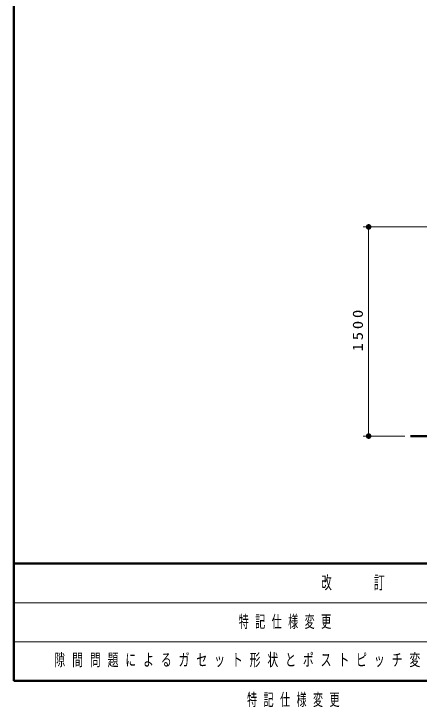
# Model space of a CAD drawing. Units: millimetres on the paper, scale 1:40. Extents: x -385 to 0, y -5 to 267.
# Drawn here: x -385 to -312.4, y -4.7 to 119.5 of the extents above; entities that cross this region are included whole.
import ezdxf

# ---------------------------------------------------------------- set-up
doc = ezdxf.new("R2010")
doc.units = ezdxf.units.MM
doc.layers.add('LY_1', color=7, linetype='Continuous', lineweight=13)
doc.styles.add('ＭＳ ゴシック', font='')
doc.styles.get('ＭＳ ゴシック').set_extended_font_data('MS Gothic')

# ---------------------------------------------------------------- blocks, each defined once
blk = doc.blocks.new('filled_dot')
at = {"color": 0, "linetype": 'Continuous', "lineweight": -2, "const_width": 1.25}
blk.add_lwpolyline([(-0.625, 0, 1), (0.625, 0, 1)], format="xyb", close=True, dxfattribs=at)

msp = doc.modelspace()

# ---------------------------------------------------------------- linework, layer by layer
at = {"layer": 'LY_1', "lineweight": 50}
for p, q in [((-385, 267), (-385, 0)), ((-313.986, 43.855), (-203.494, 43.855)), ((-385, 21), (0, 21)), ((-385, 0), (0, 0))]:
    msp.add_line(p, q, dxfattribs=at)
at = {"layer": 'LY_1'}
for p, q in [((-306.364, 81.355), (-322.486, 81.355)), ((-321.486, 43.855), (-321.486, 81.355)), ((-314.986, 43.855), (-322.486, 43.855)), ((-385, 14), (-243.5, 14)), ((-385, 7), (-243.5, 7))]:
    msp.add_line(p, q, dxfattribs=at)

# ---------------------------------------------------------------- block references
at = {"layer": 'LY_1', "xscale": 0.4, "yscale": 0.4}
for p, rotation in [((-321.486, 81.355), 270), ((-321.486, 43.855), 90)]:
    msp.add_blockref('filled_dot', p, dxfattribs=dict(at, rotation=rotation))

# ---------------------------------------------------------------- texts
at = {"layer": 'LY_1', "insert": (-322.486, 63.021), "char_height": 1.833, "attachment_point": 8, "rotation": 90, "style": 'ＭＳ ゴシック'}
msp.add_mtext('\\T1.33;\\W1.2;1500', dxfattribs=at)
at = {"layer": 'LY_1', "style": 'ＭＳ ゴシック'}
for s, insert, char_height, attachment_point in [('\\T1.64;\\W0.6;改\u3000\u3000訂\u3000\u3000事\u3000\u3000項', (-314.25, 17.5), 2.346, 5), ('\\T1.64;\\W0.6;特記仕様変更', (-344.75, 10.5), 2.199, 4), ('\\T1.63;\\W0.65;隙間問題によるガセット形状とポストピッチ変更/対象年齢変更', (-377.75, 3.5), 2.199, 4), ('\\T1.64;\\W0.6;特記仕様変更', (-343.25, -3.5), 2.199, 4)]:
    msp.add_mtext(s, dxfattribs=dict(at, insert=insert, char_height=char_height, attachment_point=attachment_point))

doc.saveas('drawing.dxf')
